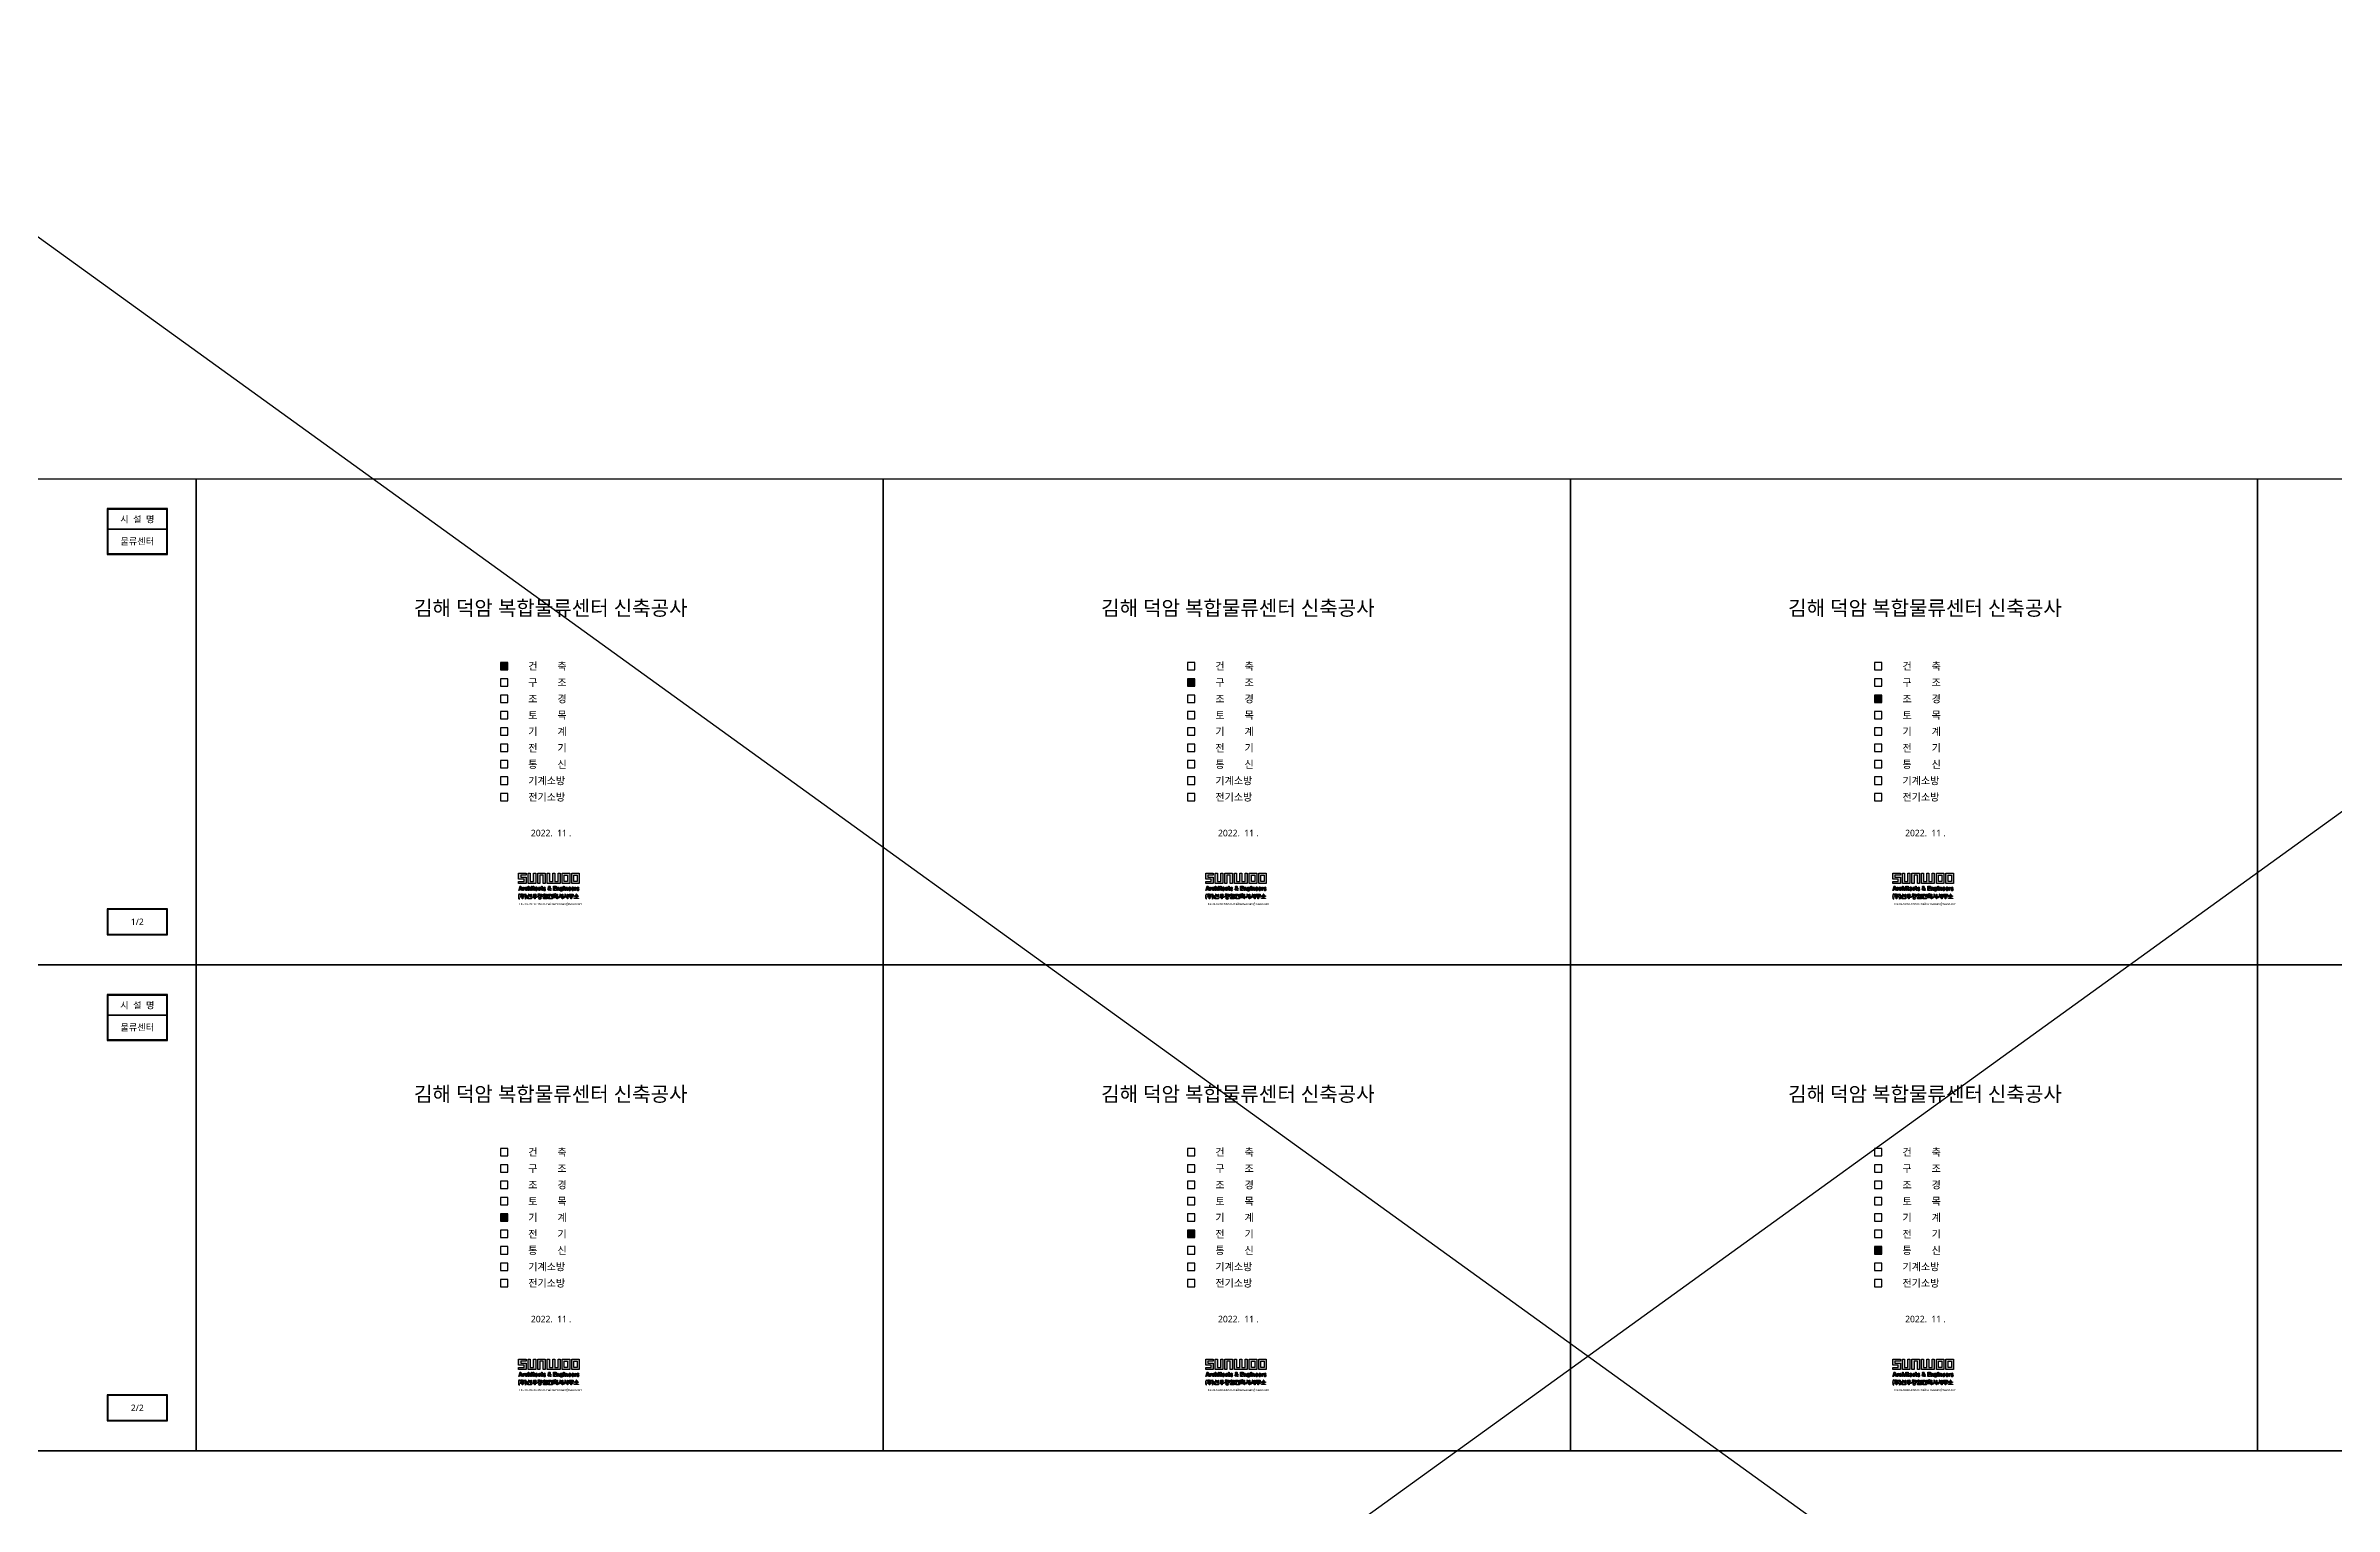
# Model space of a CAD drawing. Header units: millimetres. Extents: x 9953664 to 12293390, y 890820 to 1568026.
# Drawn here: x 10234225 to 10513995, y 1211050 to 1389538 of the extents above; entities that cross this region are included whole.
import ezdxf
from ezdxf.enums import TextEntityAlignment as Align

# ---------------------------------------------------------------- set-up
doc = ezdxf.new("R2010")
doc.units = ezdxf.units.MM
doc.header["$LTSCALE"] = 200
doc.layers.get('DEFPOINTS').update_dxf_attribs({"color": 171})
for name, color, linetype in [('A1', 6, 'Continuous'), ('SASAC 도면번호', 6, 'Continuous'), ('text', 3, 'Continuous'), ('TIT', 7, 'Continuous')]:
    doc.layers.add(name, color=color, linetype=linetype)
doc.styles.add('CGS', font='cgse', dxfattribs={"bigfont": 'cgs'})
doc.styles.add('나눔바른고딕', font='')
doc.styles.get('나눔바른고딕').set_extended_font_data('NanumBarunGothic')

# ---------------------------------------------------------------- blocks, each defined once
blk = doc.blocks.new('A$C43CE3710')
at = {"layer": 'A1'}
h = blk.add_hatch(color=164, dxfattribs=at)
h.dxf.hatch_style = 1
h.paths.add_polyline_path([(34767, 10097), (36861, 10097), (36861, 6171), (34767, 6171)], flags=16)
h.paths.add_polyline_path([(33459, 11406), (38170, 11406), (38170, 4862), (33459, 4862)])
h.paths.add_polyline_path([(28747, 10097), (30841, 10097), (30841, 6171), (28747, 6171)], flags=16)
h.paths.add_polyline_path([(27439, 11406), (32150, 11406), (32150, 4862), (27439, 4862)])
h.paths.add_polyline_path([(18060, 11406), (19369, 11406), (19369, 6171), (21441, 6171), (21441, 11406), (22749, 11406), (22749, 6171), (24821, 6171), (24821, 11406), (26130, 11406), (26130, 4862), (18060, 4862)])
h.paths.add_polyline_path([(12040, 4862), (12040, 11406), (16751, 11406), (16751, 4862), (15442, 4862), (15442, 10097), (13349, 10097), (13349, 4862)])
h.paths.add_polyline_path([(6020, 11406), (7329, 11406), (7329, 6171), (9423, 6171), (9423, 11406), (10731, 11406), (10731, 4862), (6020, 4862)])
h.paths.add_polyline_path([(0, 11406), (4711, 11406), (4711, 10097), (1309, 10097), (1309, 8788), (4711, 8788), (4711, 4862), (0, 4862), (0, 6171), (3403, 6171), (3403, 7479), (0, 7479)])
h = blk.add_hatch(color=252, dxfattribs=at)
h.dxf.hatch_style = 1
h.paths.add_polyline_path([(1448, 3097), (881, 3097), (52, 480), (555, 480), (721, 1003), (1607, 1003), (1773, 480), (2276, 480)])
h.paths.add_polyline_path([(873, 1483), (1164, 2403), (1455, 1483)], flags=16)
h.paths.add_polyline_path([(3644, 1924), (3644, 2458, 0.39079318), (3083, 2079), (3083, 2399), (2647, 2399), (2647, 480), (3083, 480), (3083, 1475, -0.48532001)])
h.paths.add_polyline_path([(5320, 2203, 0.24972359), (4774, 2464, 0.23418336), (4266, 2233, 0.16477702), (3989, 1439, 0.17273256), (4229, 676, 0.24203289), (4774, 414, 0.225337), (5320, 694, 0.09263325), (5526, 1178), (5121, 1178, -0.08651971), (5017, 970, -0.23828595), (4774, 846, -0.24030148), (4570, 965, -0.12391955), (4469, 1424, -0.14389496), (4589, 1884, -0.24232051), (4774, 2014, -0.20512917), (5012, 1919, -0.07566325), (5109, 1745), (5528, 1745, 0.10173738)])
h.paths.add_polyline_path([(7489, 1832), (7489, 480), (7053, 480), (7053, 1715, 0.49154519), (6669, 1982, 0.30989887), (6399, 1567), (6399, 480), (5963, 480), (5963, 3097), (6399, 3097), (6399, 2151, -0.79372345)])
h.paths.add_polyline_path([(8536, 2399), (8100, 2399), (8100, 480), (8536, 480)])
h.paths.add_polyline_path([(8536, 3097), (8100, 3097), (8100, 2617), (8536, 2617)])
h.paths.add_polyline_path([(9954, 2421), (9649, 2421), (9649, 3097), (9212, 3097), (9212, 2421), (8973, 2421), (8973, 2072), (9212, 2072), (9212, 959, 0.49773156), (9954, 432), (9954, 813, -0.55484251), (9649, 1003), (9649, 2072), (9954, 2072)])
h.paths.add_polyline_path([(11673, 2203, 0.24972359), (11128, 2464, 0.23418336), (10620, 2233, 0.16477702), (10343, 1439, 0.17273256), (10583, 676, 0.24203289), (11128, 414, 0.225337), (11673, 694, 0.06770676), (11842, 1041), (11416, 1041, -0.03119568), (11370, 970, -0.23828595), (11128, 846, -0.24030148), (10924, 965, -0.0918657), (10827, 1303), (11903, 1303, 0.19272497)])
h.paths.add_polyline_path([(11365, 1919, -0.11258812), (11489, 1652), (10847, 1652, -0.08738837), (10965, 1919, -0.19852825), (11128, 2014, -0.20512917)], flags=16)
h.paths.add_polyline_path([(13611, 2203, 0.24972359), (13066, 2464, 0.23418336), (12558, 2233, 0.16477702), (12281, 1439, 0.17273256), (12521, 676, 0.24203289), (13066, 414, 0.225337), (13611, 694, 0.09263325), (13818, 1178), (13412, 1178, -0.08651971), (13308, 970, -0.23828595), (13066, 846, -0.24030148), (12862, 965, -0.12391955), (12761, 1424, -0.14389496), (12881, 1884, -0.24232051), (13066, 2014, -0.20512917), (13303, 1919, -0.07566325), (13400, 1745), (13820, 1745, 0.10173738)])
h.paths.add_polyline_path([(15079, 2421), (14773, 2421), (14773, 3097), (14337, 3097), (14337, 2421), (14097, 2421), (14097, 2072), (14337, 2072), (14337, 959, 0.49773156), (15079, 432), (15079, 813, -0.55484251), (14773, 1003), (14773, 2072), (15079, 2072)])
h.paths.add_polyline_path([(16226, 2464, 0.30095953), (15601, 2067, 0.29674977), (15701, 1439, 0.08775406), (16003, 1282), (16477, 1152, -0.66792302), (16513, 871, -0.27917258), (16019, 883, -0.31504862), (15932, 1095), (15466, 1095, 0.32248309), (15920, 480, 0.18640092), (16622, 480, 0.27462993), (17016, 1003, 0.36496165), (16567, 1616), (16072, 1758, -0.67946351), (16048, 2016, -0.29598407), (16481, 1971, -0.26431808), (16543, 1815), (16980, 1815, 0.37920288)])
h.paths.add_polyline_path([(19860, 2528, 1.07265679), (18695, 2528, 0.12743598), (18904, 1966, 0.14414264), (18490, 1541, 0.85879956), (19707, 642, 0.01397692), (19781, 710), (19942, 480), (20474, 480), (20065, 1062, 0.11799367), (20324, 1854), (19928, 1854, -0.08565869), (19818, 1414), (19493, 1876, 0.24595207)])
h.paths.add_polyline_path([(19274, 2189), (19148, 2368, -0.19347712), (19151, 2667, -0.56799569), (19436, 2667, -0.35312605), (19357, 2269)], flags=16)
h.paths.add_polyline_path([(19134, 1637), (19550, 1040, 0.00203643), (19403, 917, -0.38091122), (18940, 980, -0.37397785), (19003, 1517)], flags=16)
h.paths.add_polyline_path([(23570, 2072), (22457, 2072), (22457, 2617), (23657, 2617), (23657, 3097), (21977, 3097), (21977, 480), (23657, 480), (23657, 916), (22457, 916), (22457, 1636), (23570, 1636)])
h.paths.add_polyline_path([(24838, 1982, -0.49154519), (25222, 1715), (25222, 480), (25658, 480), (25658, 1832, 0.79372345), (24568, 2151), (24568, 2421), (24132, 2421), (24132, 480), (24568, 480), (24568, 1567, -0.30989887)])
h.paths.add_polyline_path([(26315, 2226, 0.31359213), (26308, 837, 0.50092773), (27252, 843), (27310, 916), (27310, 728, -0.65970425), (26618, 523), (26136, 523, 0.3129269), (26646, 32, 0.28204385), (27586, 310, 0.18965059), (27746, 775), (27746, 2421), (27310, 2421), (27310, 2110, 0.58138937)])
h.paths.add_polyline_path([(27175, 1882, -0.31781328), (27175, 1174, -0.49640213), (26649, 1178, -0.25488513), (26649, 1879, -0.48857146)], flags=16)
h.paths.add_polyline_path([(28761, 3097), (28325, 3097), (28325, 2617), (28761, 2617)])
h.paths.add_polyline_path([(28761, 2399), (28325, 2399), (28325, 480), (28761, 480)])
h.paths.add_polyline_path([(30892, 1832), (30892, 480), (30455, 480), (30455, 1715, 0.49154519), (30071, 1982, 0.30989887), (29801, 1567), (29801, 480), (29365, 480), (29365, 2421), (29801, 2421), (29801, 2151, -0.79372345)])
h.paths.add_polyline_path([(32656, 2203, 0.24972359), (32111, 2464, 0.23418336), (31602, 2233, 0.16477702), (31325, 1439, 0.17273256), (31565, 676, 0.24203289), (32111, 414, 0.225337), (32656, 694, 0.06770676), (32825, 1041), (32399, 1041, -0.03119568), (32353, 970, -0.23828595), (32111, 846, -0.24030148), (31906, 965, -0.0918657), (31809, 1303), (32885, 1303, 0.19272497)])
h.paths.add_polyline_path([(31829, 1652, -0.08738837), (31948, 1919, -0.19852825), (32111, 2014, -0.20512917), (32348, 1919, -0.11258812), (32472, 1652)], flags=16)
h.paths.add_polyline_path([(34588, 2203, 0.24972359), (34043, 2464, 0.23418336), (33535, 2233, 0.16477702), (33258, 1439, 0.17273256), (33498, 676, 0.24203289), (34043, 414, 0.225337), (34588, 694, 0.06770676), (34757, 1041), (34331, 1041, -0.03119568), (34285, 970, -0.23828595), (34043, 846, -0.24030148), (33839, 965, -0.0918657), (33742, 1303), (34818, 1303, 0.19272497)])
h.paths.add_polyline_path([(33762, 1652, -0.08738837), (33880, 1919, -0.19852825), (34043, 2014, -0.20512917), (34280, 1919, -0.11258812), (34404, 1652)], flags=16)
h.paths.add_polyline_path([(36295, 1924), (36295, 2458, 0.39079318), (35734, 2079), (35734, 2399), (35298, 2399), (35298, 480), (35734, 480), (35734, 1475, -0.48532001)])
h.paths.add_polyline_path([(37686, 1616), (37192, 1758, -0.67946351), (37167, 2016, -0.29598407), (37601, 1971, -0.26431808), (37663, 1815), (38100, 1815, 0.37920288), (37345, 2464, 0.30095953), (36720, 2067, 0.29674977), (36820, 1439, 0.08775406), (37123, 1282), (37597, 1152, -0.66792302), (37633, 871, -0.27917258), (37139, 883, -0.31504862), (37052, 1095), (36586, 1095, 0.32248309), (37039, 480, 0.18640092), (37741, 480, 0.27462993), (38136, 1003, 0.36496165)])
at = {"layer": 'A1', "color": 252}
blk.add_line((881, 3097), (52, 480), dxfattribs=at)
at = {"layer": 'A1', "color": 164}
for points in [[(0, 11406), (4711, 11406), (4711, 10097), (1309, 10097), (1309, 8788), (4711, 8788), (4711, 4862), (0, 4862), (0, 6171), (3403, 6171), (3403, 7479), (0, 7479)], [(6020, 11406), (7329, 11406), (7329, 6171), (9423, 6171), (9423, 11406), (10731, 11406), (10731, 4862), (6020, 4862)], [(12040, 4862), (12040, 11406), (16751, 11406), (16751, 4862), (15442, 4862), (15442, 10097), (13349, 10097), (13349, 4862)], [(18060, 11406), (19369, 11406), (19369, 6171), (21441, 6171), (21441, 11406), (22749, 11406), (22749, 6171), (24821, 6171), (24821, 11406), (26130, 11406), (26130, 4862), (18060, 4862)], [(27439, 11406), (32150, 11406), (32150, 4862), (27439, 4862)], [(28747, 10097), (30841, 10097), (30841, 6171), (28747, 6171)], [(33459, 11406), (38170, 11406), (38170, 4862), (33459, 4862)], [(34767, 10097), (36861, 10097), (36861, 6171), (34767, 6171)]]:
    blk.add_lwpolyline(points, close=True, dxfattribs=at)
at = {"layer": 'A1', "color": 252}
for points in [[(52, 480), (881, 3097), (1448, 3097), (2276, 480), (1773, 480), (1607, 1003), (721, 1003), (555, 480)], [(1164, 2403), (873, 1483), (1455, 1483)], [(8100, 3097), (8536, 3097), (8536, 2617), (8100, 2617)], [(8100, 2399), (8536, 2399), (8536, 480), (8100, 480)], [(21977, 3097), (23657, 3097), (23657, 2617), (22457, 2617), (22457, 2072), (23570, 2072), (23570, 1636), (22457, 1636), (22457, 916), (23657, 916), (23657, 480), (21977, 480)], [(28325, 3097), (28761, 3097), (28761, 2617), (28325, 2617)], [(28325, 2399), (28761, 2399), (28761, 480), (28325, 480)]]:
    blk.add_lwpolyline(points, close=True, dxfattribs=at)
for points in [[(2647, 2399), (3083, 2399), (3083, 2079, -0.39079318), (3644, 2458), (3644, 1924, 0.48001727), (3083, 1483), (3083, 480), (2647, 480)], [(5109, 1745, 0.07566325), (5012, 1919, 0.20512917), (4774, 2014, 0.19852825), (4611, 1919, 0.15640875), (4469, 1424, 0.12391955), (4570, 965, 0.24030148), (4774, 846, 0.23828595), (5017, 970, 0.08651971), (5121, 1178), (5526, 1178, -0.09263325), (5320, 694, -0.225337), (4774, 414, -0.24203289), (4229, 676, -0.17273256), (3989, 1439, -0.15522161), (4237, 2194, -0.25473928), (4774, 2464, -0.24972359), (5320, 2203, -0.10173738), (5528, 1745)], [(5963, 3097), (6399, 3097), (6399, 2151, -0.79372345), (7489, 1832), (7489, 480), (7053, 480), (7053, 1715, 0.49154519), (6669, 1982, 0.30989887), (6399, 1567), (6399, 480), (5963, 480)], [(8973, 2421), (9212, 2421), (9212, 3097), (9649, 3097), (9649, 2421), (9954, 2421), (9954, 2072), (9649, 2072), (9649, 1003, 0.55484251), (9954, 813), (9954, 432, -0.49773156), (9212, 959), (9212, 2072), (8973, 2072)], [(10343, 1439, 0.17273256), (10583, 676, 0.24203289), (11128, 414, 0.225337), (11673, 694, 0.06770676), (11842, 1041), (11416, 1041, -0.03119568), (11370, 970, -0.23828595), (11128, 846, -0.24030148), (10924, 965, -0.0918657), (10827, 1303), (11903, 1303, 0.19272497), (11673, 2203, 0.24972359), (11128, 2464, 0.25473928), (10591, 2194, 0.15522161)], [(13400, 1745, 0.07566325), (13303, 1919, 0.20512917), (13066, 2014, 0.19852825), (12903, 1919, 0.15640875), (12761, 1424, 0.12391955), (12862, 965, 0.24030148), (13066, 846, 0.23828595), (13308, 970, 0.08651971), (13412, 1178), (13818, 1178, -0.09263325), (13611, 694, -0.225337), (13066, 414, -0.24203289), (12521, 676, -0.17273256), (12281, 1439, -0.15522161), (12529, 2194, -0.25473928), (13066, 2464, -0.24972359), (13611, 2203, -0.10173738), (13820, 1745)], [(14097, 2421), (14337, 2421), (14337, 3097), (14773, 3097), (14773, 2421), (15079, 2421), (15079, 2072), (14773, 2072), (14773, 1003, 0.55484251), (15079, 813), (15079, 432, -0.49773156), (14337, 959), (14337, 2072), (14097, 2072)], [(16543, 1815), (16980, 1815, 0.37920288), (16226, 2464, 0.2988451), (15603, 2072, 0.29918144), (15701, 1439, 0.08775406), (16003, 1282), (16477, 1152, -0.66792302), (16513, 871, -0.27917258), (16019, 883, -0.31504862), (15932, 1095), (15466, 1095, 0.32248309), (15920, 480, 0.18640092), (16622, 480, 0.27462993), (17016, 1003, 0.36496165), (16567, 1616), (16072, 1758, -0.67946351), (16048, 2016, -0.29598407), (16481, 1971, -0.26431808)], [(19148, 2368, -0.19347712), (19151, 2667, -0.56799569), (19436, 2667, -0.35312605), (19357, 2269), (19274, 2189)], [(24132, 2421), (24568, 2421), (24568, 2151, -0.79372345), (25658, 1832), (25658, 480), (25222, 480), (25222, 1715, 0.49154519), (24838, 1982, 0.30989887), (24568, 1567), (24568, 480), (24132, 480)], [(26649, 1879, 0.25488513), (26649, 1178, 0.49640213), (27175, 1174, 0.31781328), (27175, 1882, 0.48857146)], [(29365, 2421), (29801, 2421), (29801, 2151, -0.79372345), (30892, 1832), (30892, 480), (30455, 480), (30455, 1715, 0.49154519), (30071, 1982, 0.30989887), (29801, 1567), (29801, 480), (29365, 480)], [(31325, 1439, 0.17273256), (31565, 676, 0.24203289), (32111, 414, 0.225337), (32656, 694, 0.06770676), (32825, 1041), (32399, 1041, -0.03119568), (32353, 970, -0.23828595), (32111, 846, -0.24030148), (31906, 965, -0.0918657), (31809, 1303), (32885, 1303, 0.19272497), (32656, 2203, 0.24972359), (32111, 2464, 0.25473928), (31573, 2194, 0.15522161)], [(33258, 1439, 0.17273256), (33498, 676, 0.24203289), (34043, 414, 0.225337), (34588, 694, 0.06770676), (34757, 1041), (34331, 1041, -0.03119568), (34285, 970, -0.23828595), (34043, 846, -0.24030148), (33839, 965, -0.0918657), (33742, 1303), (34818, 1303, 0.19272497), (34588, 2203, 0.24972359), (34043, 2464, 0.25473928), (33506, 2194, 0.15522161)], [(35298, 2399), (35734, 2399), (35734, 2079, -0.39079318), (36295, 2458), (36295, 1924, 0.48001727), (35734, 1483), (35734, 480), (35298, 480)], [(37663, 1815), (38100, 1815, 0.37920288), (37345, 2464, 0.2988451), (36722, 2072, 0.29918144), (36820, 1439, 0.08775406), (37123, 1282), (37597, 1152, -0.66792302), (37633, 871, -0.27917258), (37139, 883, -0.31504862), (37052, 1095), (36586, 1095, 0.32248309), (37039, 480, 0.18640092), (37741, 480, 0.27462993), (38136, 1003, 0.36496165), (37686, 1616), (37192, 1758, -0.67946351), (37167, 2016, -0.29598407), (37601, 1971, -0.26431808)]]:
    blk.add_lwpolyline(points, format="xyb", close=True, dxfattribs=at)
for points in [[(11128, 2014, 0.19852825), (10965, 1919, 0.08738837), (10847, 1652), (11489, 1652, 0.11258812), (11365, 1919, 0.20512917), (11128, 2014)], [(19493, 1876), (19818, 1414, 0.08565869), (19928, 1854), (20324, 1854, -0.11799367), (20065, 1062), (20474, 480), (19942, 480), (19781, 710, -0.01397692), (19707, 642, -0.86197512), (18493, 1546, -0.14278561), (18904, 1966, -0.12743598), (18695, 2528, -1.07265679), (19860, 2528, -0.24595207), (19493, 1876)], [(19134, 1637), (19003, 1517, 0.37397785), (18940, 980, 0.38091122), (19403, 917, -0.00203643), (19550, 1040, -0.00203643)], [(27746, 775, -0.18965059), (27586, 310, -0.28204385), (26646, 32, -0.3129269), (26136, 523), (26618, 523, 0.65970425), (27310, 728), (27310, 916), (27224, 808, -0.47755789), (26308, 837, -0.31359213), (26315, 2226, -0.58138937), (27310, 2110), (27310, 2421), (27746, 2421), (27746, 759)], [(32111, 2014, 0.19852825), (31948, 1919, 0.08738837), (31829, 1652), (32472, 1652, 0.11258812), (32348, 1919, 0.20512917), (32111, 2014)], [(34043, 2014, 0.19852825), (33880, 1919, 0.08738837), (33762, 1652), (34404, 1652, 0.11258812), (34280, 1919, 0.20512917), (34043, 2014)]]:
    blk.add_lwpolyline(points, format="xyb", dxfattribs=at)
blk.add_lwpolyline([(19550, 1040), (19134, 1637)], dxfattribs=at)
blk = doc.blocks.new('A$C3F243212')
at = {"layer": 'A1'}
h = blk.add_hatch(color=164, dxfattribs=at)
h.dxf.hatch_style = 1
h.paths.add_polyline_path([(35429, 4372), (36596, 4372), (36596, 5266), (36967, 5266), (36967, 4372), (38134, 4372), (38134, 4001), (35429, 4001)])
h.paths.add_polyline_path([(32137, 5179), (34842, 5179), (34842, 4808), (33675, 4808), (33675, 3870), (33304, 3870), (33304, 4808), (32137, 4808)])
h.paths.add_polyline_path([(32595, 6444), (34384, 6444), (34384, 5942), (32595, 5942)], flags=16)
edge = h.paths.add_edge_path()
edge.add_line((32225, 6793), (34755, 6793))
edge.add_line((34755, 6793), (34755, 5789))
edge.add_arc((34537, 5789), 218, -90, 0, ccw=False)
edge.add_line((34537, 5571), (32443, 5571))
edge.add_arc((32443, 5789), 218, 180, 270, ccw=False)
edge.add_line((32225, 5789), (32225, 6793))
h.paths.add_polyline_path([(31110, 6793), (31481, 6793), (31481, 5768), (31851, 5768), (31851, 5397), (31481, 5397), (31481, 3870), (31110, 3870)])
h.paths.add_polyline_path([(27823, 6793), (28194, 6793), (28194, 5768), (28564, 5768), (28564, 5397), (28194, 5397), (28194, 3870), (27823, 3870)])
h.paths.add_polyline_path([(22296, 5571), (25000, 5571), (25000, 5200), (23834, 5200), (23834, 4873), (24913, 4873), (24913, 3870), (24542, 3870), (24542, 4524), (22383, 4524), (22383, 4873), (23463, 4873), (23463, 5200), (22296, 5200)])
edge = h.paths.add_edge_path()
edge.add_line((19229, 4904), (19600, 4904))
edge.add_line((19600, 4904), (19600, 4241))
edge.add_line((19600, 4241), (21646, 4241))
edge.add_line((21646, 4241), (21646, 3870))
edge.add_line((21646, 3870), (19459, 3870))
edge.add_arc((19459, 4100), 230, 179.229739, 270, ccw=False)
edge.add_line((19229, 4103), (19229, 4904))
edge = h.paths.add_edge_path(flags=16)
edge.add_arc((16626, 6022), 331, 0, 360)
h.paths.add_polyline_path([(17976, 6814), (18347, 6814), (18347, 6313), (18718, 6313), (18718, 5942), (18347, 5942), (18347, 5397), (17976, 5397)])
h.paths.add_polyline_path([(16319, 4524), (17976, 4524), (17976, 4241), (16319, 4241)], flags=16)
edge = h.paths.add_edge_path()
edge.add_line((15948, 5157), (16319, 5157))
edge.add_line((16319, 5157), (16319, 4873))
edge.add_line((16319, 4873), (17976, 4873))
edge.add_line((17976, 4873), (17976, 5157))
edge.add_line((17976, 5157), (18347, 5157))
edge.add_line((18347, 5157), (18347, 4088))
edge.add_arc((18129, 4088), 218, -90, 0, ccw=False)
edge.add_line((18129, 3870), (16166, 3870))
edge.add_arc((16166, 4088), 218, 180, 270, ccw=False)
edge.add_line((15948, 4088), (15948, 5157))
edge = h.paths.add_edge_path(flags=16)
edge.add_arc((13806, 4598), 550, 0, 360)
h.paths.add_polyline_path([(9160, 5048), (11864, 5048), (11864, 4677), (10697, 4677), (10697, 3848), (10326, 3848), (10326, 4677), (9160, 4677)])
edge = h.paths.add_edge_path(flags=17)
edge.add_arc((10512, 6112), 483, 0, 360)
edge = h.paths.add_edge_path()
edge.add_arc((10512, 6112), 854, 0, 360)
edge = h.paths.add_edge_path()
edge.add_line((6093, 4904), (6464, 4904))
edge.add_line((6464, 4904), (6464, 4241))
edge.add_line((6464, 4241), (8510, 4241))
edge.add_line((8510, 4241), (8510, 3870))
edge.add_line((8510, 3870), (6323, 3870))
edge.add_arc((6323, 4100), 230, 179.229739, 270, ccw=False)
edge.add_line((6093, 4103), (6093, 4904))
h.paths.add_polyline_path([(8118, 6814), (8489, 6814), (8489, 4808), (8118, 4808), (8118, 6045), (7579, 6045), (7579, 6416), (8118, 6416)])
h.paths.add_polyline_path([(1405, 5179), (4110, 5179), (4110, 4808), (2943, 4808), (2943, 3848), (2572, 3848), (2572, 4808), (1405, 4808)])
edge = h.paths.add_edge_path()
edge.add_arc((3942, 6001), 1263, 20.524959, 58.373257, ccw=False)
edge.add_arc((986, 5298), 4295, -15.471133, 15.471133, ccw=False)
edge.add_arc((4118, 4556), 1085, 296.64775, 338.153511, ccw=False)
edge.add_line((4604, 3586), (4604, 4064))
edge.add_arc((3725, 4825), 1163, 319.105231, 350.298234)
edge.add_arc((339, 5335), 4587, 351.145707, 368.854293)
edge.add_arc((3868, 5878), 1017, 9.207591, 43.58826)
edge.add_line((4604, 6579), (4604, 7076))
edge = h.paths.add_edge_path()
edge.add_arc((1573, 6001), 1263, 121.626743, 159.475041)
edge.add_arc((4529, 5298), 4295, 164.528867, 195.471133)
edge.add_arc((1397, 4556), 1085, 201.846489, 243.35225)
edge.add_line((911, 3586), (911, 4064))
edge.add_arc((1790, 4825), 1163, 189.701766, 220.894769, ccw=False)
edge.add_arc((5175, 5335), 4587, 171.145707, 188.854293, ccw=False)
edge.add_arc((1647, 5878), 1017, 136.41174, 170.792409, ccw=False)
edge.add_line((911, 6579), (911, 7076))
edge = h.paths.add_edge_path()
edge.add_line((36782, 6793), (36574, 6793))
edge.add_arc((35243, 6855), 1333, 328.518195, 357.323544, ccw=False)
edge.add_arc((35617, 6676), 922, 297.308443, 325.851326, ccw=False)
edge.add_arc((35402, 7130), 1423, 276.360588, 296.605063, ccw=False)
edge.add_line((35560, 5715), (35560, 5312))
edge.add_arc((35401, 7004), 1699, 275.359698, 296.3251)
edge.add_arc((35578, 6701), 1349, 295.298055, 314.009206)
edge.add_arc((35465, 6837), 1525, 313.511253, 329.655636)
edge.add_arc((38098, 6837), 1525, 210.344364, 226.488747)
edge.add_arc((37985, 6701), 1349, 225.990794, 244.701945)
edge.add_arc((38162, 7004), 1699, 243.6749, 264.640302)
edge.add_line((38003, 5312), (38003, 5715))
edge.add_arc((38161, 7130), 1423, 243.394937, 263.639412, ccw=False)
edge.add_arc((37947, 6676), 922, 214.148674, 242.691557, ccw=False)
edge.add_arc((38320, 6855), 1333, 182.676456, 211.481805, ccw=False)
edge.add_line((36989, 6793), (36782, 6793))
edge = h.paths.add_edge_path()
edge.add_line((29801, 6793), (30008, 6793))
edge.add_arc((34281, 6633), 4275, 177.860545, 188.386023)
edge.add_arc((32355, 6189), 2312, 184.442843, 200.649372)
edge.add_arc((30991, 5731), 875, 204.120327, 250.938571)
edge.add_line((30706, 4904), (30706, 4487))
edge.add_arc((30911, 5541), 1074, 224.041443, 258.9788, ccw=False)
edge.add_arc((31596, 6098), 1955, 203.321784, 221.801908, ccw=False)
edge.add_arc((28006, 6098), 1955, 318.198092, 336.678216, ccw=False)
edge.add_arc((28691, 5541), 1074, 281.0212, 315.958557, ccw=False)
edge.add_line((28897, 4487), (28897, 4904))
edge.add_arc((28611, 5731), 875, 289.061429, 335.879673)
edge.add_arc((27247, 6189), 2312, 339.350628, 355.557157)
edge.add_arc((25322, 6633), 4275, 351.613977, 362.139455)
edge.add_line((29594, 6793), (29801, 6793))
edge = h.paths.add_edge_path()
edge.add_line((26514, 6793), (26721, 6793))
edge.add_arc((30994, 6633), 4275, 177.860545, 188.386023)
edge.add_arc((29069, 6189), 2312, 184.442843, 200.649372)
edge.add_arc((27705, 5731), 875, 204.120327, 250.938571)
edge.add_line((27419, 4904), (27419, 4487))
edge.add_arc((27624, 5541), 1074, 224.041443, 258.9788, ccw=False)
edge.add_arc((28309, 6098), 1955, 203.321784, 221.801908, ccw=False)
edge.add_arc((24719, 6098), 1955, 318.198092, 336.678216, ccw=False)
edge.add_arc((25404, 5541), 1074, 281.0212, 315.958557, ccw=False)
edge.add_line((25610, 4487), (25610, 4904))
edge.add_arc((25324, 5731), 875, 289.061429, 335.879673)
edge.add_arc((23960, 6189), 2312, 339.350628, 355.557157)
edge.add_arc((22035, 6633), 4275, 351.613977, 362.139455)
edge.add_line((26307, 6793), (26514, 6793))
edge = h.paths.add_edge_path()
edge.add_line((23648, 6989), (23855, 6989))
edge.add_line((23855, 6989), (23855, 6771))
edge.add_line((23855, 6771), (24913, 6771))
edge.add_line((24913, 6771), (24913, 6400))
edge.add_line((24913, 6400), (23907, 6400))
edge.add_arc((24454, 6965), 787, 225.899058, 261.083533)
edge.add_arc((24929, 9875), 3735, 260.800472, 269.750969)
edge.add_line((24913, 6140), (24913, 5782))
edge.add_arc((24993, 11568), 5787, 262.447433, 269.210567, ccw=False)
edge.add_arc((24404, 6950), 1131, 228.0299, 261.246242, ccw=False)
edge.add_arc((22892, 6950), 1131, 278.753758, 311.9701, ccw=False)
edge.add_arc((22303, 11568), 5787, 270.789433, 277.552567, ccw=False)
edge.add_line((22383, 5782), (22383, 6140))
edge.add_arc((22367, 9875), 3735, 270.249031, 279.199528)
edge.add_arc((22842, 6965), 787, 278.916467, 314.100942)
edge.add_line((23389, 6400), (22383, 6400))
edge.add_line((22383, 6400), (22383, 6771))
edge.add_line((22383, 6771), (23441, 6771))
edge.add_line((23441, 6771), (23441, 6989))
edge.add_line((23441, 6989), (23648, 6989))
edge = h.paths.add_edge_path()
edge.add_arc((19186, 6888), 1637, 267.008533, 316.543254)
edge.add_line((20375, 5762), (21253, 5762))
edge.add_line((21253, 5762), (21253, 4808))
edge.add_line((21253, 4808), (21624, 4808))
edge.add_line((21624, 4808), (21624, 6814))
edge.add_line((21624, 6814), (21253, 6814))
edge.add_line((21253, 6814), (21253, 6133))
edge.add_line((21253, 6133), (20557, 6133))
edge.add_arc((18913, 6662), 1727, 342.157091, 365.076792)
edge.add_line((20633, 6814), (19145, 6814))
edge.add_line((19145, 6814), (19145, 6444))
edge.add_line((19145, 6444), (20222, 6444))
edge.add_arc((19451, 6485), 772, 302.494644, 356.956688, ccw=False)
edge.add_arc((19120, 7174), 1535, 269.276009, 299.079754, ccw=False)
edge.add_line((19101, 5640), (19101, 5253))
edge = h.paths.add_edge_path()
edge.add_line((16002, 6352), (15798, 6352))
edge.add_line((15798, 6352), (15798, 6701))
edge.add_line((15798, 6701), (16441, 6701))
edge.add_line((16441, 6701), (16441, 6989))
edge.add_line((16441, 6989), (16812, 6989))
edge.add_line((16812, 6989), (16812, 6701))
edge.add_line((16812, 6701), (17455, 6701))
edge.add_line((17455, 6701), (17455, 6352))
edge.add_line((17455, 6352), (17251, 6352))
edge.add_arc((16626, 6022), 706, -207.867354, 27.867354, ccw=False)
edge = h.paths.add_edge_path()
edge.add_line((13110, 5200), (12432, 5200))
edge.add_line((12432, 5200), (12432, 5571))
edge.add_line((12432, 5571), (13621, 5571))
edge.add_line((13621, 5571), (13621, 5881))
edge.add_line((13621, 5881), (13992, 5881))
edge.add_line((13992, 5881), (13992, 5571))
edge.add_line((13992, 5571), (15180, 5571))
edge.add_line((15180, 5571), (15180, 5200))
edge.add_line((15180, 5200), (14502, 5200))
edge.add_arc((13806, 4598), 920, -220.86639, 40.86639, ccw=False)
edge = h.paths.add_edge_path()
edge.add_line((13806, 6814), (15071, 6814))
edge.add_line((15071, 6814), (15071, 6444))
edge.add_line((15071, 6444), (14086, 6444))
edge.add_arc((14511, 6721), 508, 213.061376, 256.370124)
edge.add_arc((15032, 9801), 3631, 259.83716, 270.614952)
edge.add_line((15071, 6171), (15071, 5800))
edge.add_arc((15063, 10197), 4398, 260.754933, 270.102439, ccw=False)
edge.add_arc((14572, 7128), 1290, 233.567339, 260.396288, ccw=False)
edge.add_arc((13040, 7128), 1290, 279.603712, 306.432661, ccw=False)
edge.add_arc((12549, 10197), 4398, 269.897561, 279.245067, ccw=False)
edge.add_line((12541, 5800), (12541, 6171))
edge.add_arc((12580, 9801), 3631, 269.385048, 280.16284)
edge.add_arc((13101, 6721), 508, 283.629876, 326.938624)
edge.add_line((13527, 6444), (12541, 6444))
edge.add_line((12541, 6444), (12541, 6814))
edge.add_line((12541, 6814), (13806, 6814))
edge = h.paths.add_edge_path()
edge.add_line((6744, 6814), (6952, 6814))
edge.add_arc((9216, 6764), 2264, 178.710642, 196.493341)
edge.add_arc((7719, 6373), 720, 200.478151, 262.282075)
edge.add_line((7623, 5659), (7623, 5263))
edge.add_arc((7788, 6488), 1237, 235.866769, 262.309465, ccw=False)
edge.add_arc((7567, 6258), 923, 206.905168, 239.187129, ccw=False)
edge.add_arc((5920, 6258), 923, 300.812871, 333.094832, ccw=False)
edge.add_arc((5699, 6488), 1237, 277.690535, 304.133231, ccw=False)
edge.add_line((5865, 5263), (5865, 5659))
edge.add_arc((5768, 6373), 720, 277.717925, 339.521849)
edge.add_arc((4272, 6764), 2264, 343.506659, 361.289358)
edge.add_line((6536, 6814), (6744, 6814))
edge = h.paths.add_edge_path()
edge.add_line((2757, 6814), (4023, 6814))
edge.add_line((4023, 6814), (4023, 6444))
edge.add_line((4023, 6444), (3009, 6444))
edge.add_arc((3602, 6589), 610, 193.790716, 256.701549)
edge.add_arc((4048, 8509), 2581, 256.859557, 269.432154)
edge.add_line((4023, 5928), (4023, 5571))
edge.add_arc((4073, 9013), 3442, 257.990842, 269.155675, ccw=False)
edge.add_arc((3632, 6818), 1204, 223.391248, 256.789469, ccw=False)
edge.add_arc((1883, 6818), 1204, 283.210531, 316.608752, ccw=False)
edge.add_arc((1442, 9013), 3442, 270.844325, 282.009158, ccw=False)
edge.add_line((1492, 5571), (1492, 5928))
edge.add_arc((1467, 8509), 2581, 270.567846, 283.140443)
edge.add_arc((1913, 6589), 610, 283.298451, 346.209284)
edge.add_line((2506, 6444), (1492, 6444))
edge.add_line((1492, 6444), (1492, 6814))
edge.add_line((1492, 6814), (2757, 6814))
at = {"layer": 'A1', "color": 164}
for points in [[(911, 7076, 0.16666222), (390, 6444, 0.13583746), (390, 4152, 0.18310933), (911, 3586), (911, 4064, -0.13695186), (643, 4629, -0.07742242), (643, 6041, -0.15114951), (911, 6579)], [(4604, 7076, -0.16666222), (5125, 6444, -0.13583746), (5125, 4152, -0.18310933), (4604, 3586), (4604, 4064, 0.13695186), (4872, 4629, 0.07742242), (4872, 6041, 0.15114951), (4604, 6579)], [(6093, 4904), (6464, 4904), (6464, 4241), (8510, 4241), (8510, 3870), (6323, 3870, -0.4181566), (6093, 4103)], [(15948, 5157), (16319, 5157), (16319, 4873), (17976, 4873), (17976, 5157), (18347, 5157), (18347, 4088, -0.41421356), (18129, 3870), (16166, 3870, -0.41421356), (15948, 4088)], [(19229, 4904), (19600, 4904), (19600, 4241), (21646, 4241), (21646, 3870), (19459, 3870, -0.4181566), (19229, 4103)], [(32225, 6793), (34755, 6793), (34755, 5789, -0.41421356), (34537, 5571), (32443, 5571, -0.41421356), (32225, 5789)]]:
    blk.add_lwpolyline(points, format="xyb", close=True, dxfattribs=at)
for points in [[(1405, 5179), (4110, 5179), (4110, 4808), (2943, 4808), (2943, 3848), (2572, 3848), (2572, 4808), (1405, 4808)], [(8118, 6814), (8489, 6814), (8489, 4808), (8118, 4808), (8118, 6045), (7579, 6045), (7579, 6416), (8118, 6416)], [(9160, 5048), (11864, 5048), (11864, 4677), (10697, 4677), (10697, 3848), (10326, 3848), (10326, 4677), (9160, 4677)], [(16319, 4524), (17976, 4524), (17976, 4241), (16319, 4241)], [(17976, 6814), (18347, 6814), (18347, 6313), (18718, 6313), (18718, 5942), (18347, 5942), (18347, 5397), (17976, 5397)], [(22296, 5571), (25000, 5571), (25000, 5200), (23834, 5200), (23834, 4873), (24913, 4873), (24913, 3870), (24542, 3870), (24542, 4524), (22383, 4524), (22383, 4873), (23463, 4873), (23463, 5200), (22296, 5200)], [(27823, 6793), (28194, 6793), (28194, 5768), (28564, 5768), (28564, 5397), (28194, 5397), (28194, 3870), (27823, 3870)], [(31110, 6793), (31481, 6793), (31481, 5768), (31851, 5768), (31851, 5397), (31481, 5397), (31481, 3870), (31110, 3870)], [(32137, 5179), (34842, 5179), (34842, 4808), (33675, 4808), (33675, 3870), (33304, 3870), (33304, 4808), (32137, 4808)], [(32595, 6444), (34384, 6444), (34384, 5942), (32595, 5942)], [(35429, 4372), (36596, 4372), (36596, 5266), (36967, 5266), (36967, 4372), (38134, 4372), (38134, 4001), (35429, 4001)]]:
    blk.add_lwpolyline(points, close=True, dxfattribs=at)
for points in [[(2757, 6814), (1492, 6814), (1492, 6444), (2506, 6444, -0.28160921), (2054, 5995, -0.0549134), (1492, 5928), (1492, 5571, 0.04875435), (2158, 5646, 0.14676765), (2757, 5991)], [(2757, 6814), (4023, 6814), (4023, 6444), (3009, 6444, 0.28160921), (3461, 5995, 0.0549134), (4023, 5928), (4023, 5571, -0.04875435), (3357, 5646, -0.14676765), (2757, 5991)], [(6744, 6814), (6536, 6814, -0.07774775), (6443, 6121, -0.27640342), (5865, 5659), (5865, 5263, 0.11589274), (6393, 5465, 0.14179564), (6744, 5840, 0.34350848)], [(6744, 6814), (6952, 6814, 0.07774775), (7044, 6121, 0.27640342), (7623, 5659), (7623, 5263, -0.11589274), (7094, 5465, -0.14179564), (6744, 5840, -0.34350848)], [(13806, 6814), (12541, 6814), (12541, 6444), (13527, 6444, -0.19125202), (13221, 6227, -0.04706169), (12541, 6171), (12541, 5800, 0.04080882), (13256, 5857, 0.11760106), (13806, 6091, 0.50967659)], [(13806, 6814), (15071, 6814), (15071, 6444), (14086, 6444, 0.19125202), (14392, 6227, 0.04706169), (15071, 6171), (15071, 5800, -0.04080882), (14357, 5857, -0.11760106), (13806, 6091, -0.50967659)], [(20375, 5762, -0.21956567), (19101, 5253), (19101, 5640, 0.13078143), (19866, 5833, 0.24221205), (20222, 6444), (19145, 6444), (19145, 6814), (20633, 6814, -0.10034079), (20557, 6133, -0.10034079)], [(23648, 6989), (23441, 6989), (23441, 6771), (22383, 6771), (22383, 6400), (23389, 6400, -0.15473881), (22964, 6188, -0.03907378), (22383, 6140), (22383, 5782, 0.02951831), (23064, 5832, 0.14595705), (23648, 6109, 0.44124169)], [(23648, 6989), (23855, 6989), (23855, 6771), (24913, 6771), (24913, 6400), (23907, 6400, 0.15473881), (24332, 6188, 0.03907378), (24913, 6140), (24913, 5782, -0.02951831), (24232, 5832, -0.14595705), (23648, 6109, -0.44124169)], [(26514, 6793), (26307, 6793, -0.04595838), (26264, 6010, -0.07083243), (26123, 5373, -0.20717306), (25610, 4904), (25610, 4487, 0.15363493), (26176, 4795, 0.08080997), (26514, 5324, 0.28772262)], [(26514, 6793), (26721, 6793, 0.04595838), (26764, 6010, 0.07083243), (26906, 5373, 0.20717306), (27419, 4904), (27419, 4487, -0.15363493), (26852, 4795, -0.08080997), (26514, 5324, -0.28772262)], [(29801, 6793), (29594, 6793, -0.04595838), (29551, 6010, -0.07083243), (29410, 5373, -0.20717306), (28897, 4904), (28897, 4487, 0.15363493), (29463, 4795, 0.08080997), (29801, 5324, 0.28772262)], [(29801, 6793), (30008, 6793, 0.04595838), (30051, 6010, 0.07083243), (30192, 5373, 0.20717306), (30706, 4904), (30706, 4487, -0.15363493), (30139, 4795, -0.08080997), (29801, 5324, -0.28772262)], [(36782, 6793), (36574, 6793, -0.12635309), (36380, 6159, -0.12518975), (36040, 5857, -0.08856365), (35560, 5715), (35560, 5312, 0.09173486), (36155, 5481, 0.08182468), (36515, 5731, 0.07055991), (36782, 6066, 0.21671535)], [(36782, 6793), (36989, 6793, 0.12635309), (37183, 6159, 0.12518975), (37524, 5857, 0.08856365), (38003, 5715), (38003, 5312, -0.09173486), (37408, 5481, -0.08182468), (37048, 5731, -0.07055991), (36782, 6066, -0.21671535)]]:
    blk.add_lwpolyline(points, format="xyb", dxfattribs=at)
for points in [[(13110, 5200), (12432, 5200), (12432, 5571), (13621, 5571), (13621, 5881), (13992, 5881), (13992, 5571), (15180, 5571), (15180, 5200), (14502, 5200)], [(16002, 6352), (15798, 6352), (15798, 6701), (16441, 6701), (16441, 6989), (16812, 6989), (16812, 6701), (17455, 6701), (17455, 6352), (17251, 6352)], [(20557, 6133), (21253, 6133), (21253, 6814), (21624, 6814), (21624, 4808), (21253, 4808), (21253, 5762), (20375, 5762)]]:
    blk.add_lwpolyline(points, dxfattribs=at)
for centre, radius in [((10512, 6112), 854), ((10512, 6112), 483), ((13806, 4598), 550), ((16626, 6022), 331)]:
    blk.add_circle(centre, radius, dxfattribs=at)
for centre, radius, start, end in [((13806, 4598), 920, 139.13361, 40.86639), ((16626, 6022), 706, 152.132646, 27.867354)]:
    blk.add_arc(centre, radius, start, end, dxfattribs=at)
at = {"layer": 'A1', "style": 'CGS', "width": 0.85}
blk.add_text('TEL:02-6049-4355 E-mail:sunwooarc@naver.com', height=1308.69, dxfattribs=at).set_placement((628, 0))

msp = doc.modelspace()

# ---------------------------------------------------------------- hatches: boundary and pattern name
at = {"layer": 'TIT'}
h = msp.add_hatch(color=256, dxfattribs=at)
h.paths.add_polyline_path([(10290251, 1313722), (10289801, 1313272), (10290701, 1313272)])
h.paths.add_polyline_path([(10289801, 1314172), (10289801, 1313272), (10290251, 1313722)])
h.paths.add_polyline_path([(10290701, 1314172), (10290251, 1313722), (10290701, 1313272)])
h.paths.add_polyline_path([(10290701, 1314172), (10289801, 1314172), (10290251, 1313722)])
h = msp.add_hatch(color=256, dxfattribs=at)
h.paths.add_polyline_path([(10374251, 1311722), (10373801, 1311272), (10374701, 1311272)])
h.paths.add_polyline_path([(10373801, 1312172), (10373801, 1311272), (10374251, 1311722)])
h.paths.add_polyline_path([(10374701, 1312172), (10374251, 1311722), (10374701, 1311272)])
h.paths.add_polyline_path([(10374701, 1312172), (10373801, 1312172), (10374251, 1311722)])
h = msp.add_hatch(color=256, dxfattribs=at)
h.paths.add_polyline_path([(10458251, 1309722), (10457801, 1309272), (10458701, 1309272)])
h.paths.add_polyline_path([(10457801, 1310172), (10457801, 1309272), (10458251, 1309722)])
h.paths.add_polyline_path([(10458701, 1310172), (10458251, 1309722), (10458701, 1309272)])
h.paths.add_polyline_path([(10458701, 1310172), (10457801, 1310172), (10458251, 1309722)])
h = msp.add_hatch(color=256, dxfattribs=at)
h.paths.add_polyline_path([(10290251, 1246322), (10289801, 1245872), (10290701, 1245872)])
h.paths.add_polyline_path([(10289801, 1246772), (10289801, 1245872), (10290251, 1246322)])
h.paths.add_polyline_path([(10290701, 1246772), (10290251, 1246322), (10290701, 1245872)])
h.paths.add_polyline_path([(10290701, 1246772), (10289801, 1246772), (10290251, 1246322)])
h = msp.add_hatch(color=256, dxfattribs=at)
h.paths.add_polyline_path([(10374251, 1244322), (10373801, 1243872), (10374701, 1243872)])
h.paths.add_polyline_path([(10373801, 1244772), (10373801, 1243872), (10374251, 1244322)])
h.paths.add_polyline_path([(10374701, 1244772), (10374251, 1244322), (10374701, 1243872)])
h.paths.add_polyline_path([(10374701, 1244772), (10373801, 1244772), (10374251, 1244322)])
h = msp.add_hatch(color=256, dxfattribs=at)
h.paths.add_polyline_path([(10458251, 1242322), (10457801, 1241872), (10458701, 1241872)])
h.paths.add_polyline_path([(10457801, 1242772), (10457801, 1241872), (10458251, 1242322)])
h.paths.add_polyline_path([(10458701, 1242772), (10458251, 1242322), (10458701, 1241872)])
h.paths.add_polyline_path([(10458701, 1242772), (10457801, 1242772), (10458251, 1242322)])

# ---------------------------------------------------------------- linework, layer by layer
at = {"layer": 'DEFPOINTS'}
for p, q in [((10008550, 1336622), (10757760, 1336622)), ((10008550, 1217822), (10757760, 1217822))]:
    msp.add_line(p, q, dxfattribs=at)
at = {"layer": 'DEFPOINTS', "color": 8}
for points in [[(10168613, 1336622), (10252613, 1336622), (10252613, 1277222), (10168613, 1277222)], [(10252613, 1336622), (10336613, 1336622), (10336613, 1277222), (10252613, 1277222)], [(10336613, 1336622), (10420613, 1336622), (10420613, 1277222), (10336613, 1277222)], [(10420613, 1336622), (10504613, 1336622), (10504613, 1277222), (10420613, 1277222)], [(10504613, 1336622), (10588613, 1336622), (10588613, 1277222), (10504613, 1277222)], [(10168613, 1277222), (10252613, 1277222), (10252613, 1217822), (10168613, 1217822)], [(10252613, 1277222), (10336613, 1277222), (10336613, 1217822), (10252613, 1217822)], [(10336613, 1277222), (10420613, 1277222), (10420613, 1217822), (10336613, 1217822)], [(10420613, 1277222), (10504613, 1277222), (10504613, 1217822), (10420613, 1217822)], [(10504613, 1277222), (10588613, 1277222), (10588613, 1217822), (10504613, 1217822)]]:
    msp.add_lwpolyline(points, close=True, dxfattribs=at)
at = {"layer": 'SASAC 도면번호', "ltscale": 10}
for p, q in [((9953664, 890820), (10891863, 1568026)), ((9953664, 1568026), (10891863, 890820))]:
    msp.add_line(p, q, dxfattribs=at)
at = {"layer": 'TIT', "color": 8}
for points in [[(10241713, 1327374), (10249113, 1327374), (10249113, 1332974), (10241713, 1332974)], [(10241713, 1280871), (10249113, 1280871), (10249113, 1284071), (10241713, 1284071)], [(10241713, 1267974), (10249113, 1267974), (10249113, 1273574), (10241713, 1273574)], [(10241713, 1221471), (10249113, 1221471), (10249113, 1224671), (10241713, 1224671)]]:
    msp.add_lwpolyline(points, close=True, dxfattribs=at)
at = {"layer": 'TIT'}
for points in [[(10241813, 1330474), (10249013, 1330474), (10249013, 1332874), (10241813, 1332874)], [(10241813, 1327474), (10249013, 1327474), (10249013, 1330474), (10241813, 1330474)], [(10289801, 1313272), (10290701, 1313272), (10290701, 1314172), (10289801, 1314172)], [(10373801, 1311272), (10374701, 1311272), (10374701, 1312172), (10373801, 1312172)], [(10457801, 1309272), (10458701, 1309272), (10458701, 1310172), (10457801, 1310172)], [(10241813, 1271074), (10249013, 1271074), (10249013, 1273474), (10241813, 1273474)], [(10241813, 1268074), (10249013, 1268074), (10249013, 1271074), (10241813, 1271074)], [(10289801, 1245872), (10290701, 1245872), (10290701, 1246772), (10289801, 1246772)], [(10373801, 1243872), (10374701, 1243872), (10374701, 1244772), (10373801, 1244772)], [(10457801, 1241872), (10458701, 1241872), (10458701, 1242772), (10457801, 1242772)]]:
    msp.add_lwpolyline(points, close=True, dxfattribs=at)
at = {"layer": 'TIT', "color": 3}
for points in [[(10241813, 1327474), (10249013, 1327474), (10249013, 1332874), (10241813, 1332874)], [(10241813, 1280971), (10249013, 1280971), (10249013, 1283971), (10241813, 1283971)], [(10241813, 1268074), (10249013, 1268074), (10249013, 1273474), (10241813, 1273474)], [(10241813, 1221571), (10249013, 1221571), (10249013, 1224571), (10241813, 1224571)]]:
    msp.add_lwpolyline(points, close=True, dxfattribs=at)
at = {"layer": 'TIT', "color": 252}
for points in [[(10289801, 1311272), (10290701, 1311272), (10290701, 1312172), (10289801, 1312172)], [(10373801, 1313272), (10374701, 1313272), (10374701, 1314172), (10373801, 1314172)], [(10457801, 1313272), (10458701, 1313272), (10458701, 1314172), (10457801, 1314172)], [(10457801, 1311272), (10458701, 1311272), (10458701, 1312172), (10457801, 1312172)], [(10289801, 1309272), (10290701, 1309272), (10290701, 1310172), (10289801, 1310172)], [(10373801, 1309272), (10374701, 1309272), (10374701, 1310172), (10373801, 1310172)], [(10289801, 1307272), (10290701, 1307272), (10290701, 1308172), (10289801, 1308172)], [(10373801, 1307272), (10374701, 1307272), (10374701, 1308172), (10373801, 1308172)], [(10457801, 1307272), (10458701, 1307272), (10458701, 1308172), (10457801, 1308172)], [(10289801, 1305272), (10290701, 1305272), (10290701, 1306172), (10289801, 1306172)], [(10289801, 1303272), (10290701, 1303272), (10290701, 1304172), (10289801, 1304172)], [(10373801, 1305272), (10374701, 1305272), (10374701, 1306172), (10373801, 1306172)], [(10373801, 1303272), (10374701, 1303272), (10374701, 1304172), (10373801, 1304172)], [(10457801, 1305272), (10458701, 1305272), (10458701, 1306172), (10457801, 1306172)], [(10457801, 1303272), (10458701, 1303272), (10458701, 1304172), (10457801, 1304172)], [(10289801, 1301272), (10290701, 1301272), (10290701, 1302172), (10289801, 1302172)], [(10373801, 1301272), (10374701, 1301272), (10374701, 1302172), (10373801, 1302172)], [(10457801, 1301272), (10458701, 1301272), (10458701, 1302172), (10457801, 1302172)], [(10289801, 1299272), (10290701, 1299272), (10290701, 1300172), (10289801, 1300172)], [(10289801, 1297272), (10290701, 1297272), (10290701, 1298172), (10289801, 1298172)], [(10373801, 1299272), (10374701, 1299272), (10374701, 1300172), (10373801, 1300172)], [(10373801, 1297272), (10374701, 1297272), (10374701, 1298172), (10373801, 1298172)], [(10457801, 1299272), (10458701, 1299272), (10458701, 1300172), (10457801, 1300172)], [(10457801, 1297272), (10458701, 1297272), (10458701, 1298172), (10457801, 1298172)], [(10289801, 1253872), (10290701, 1253872), (10290701, 1254772), (10289801, 1254772)], [(10373801, 1253872), (10374701, 1253872), (10374701, 1254772), (10373801, 1254772)], [(10457801, 1253872), (10458701, 1253872), (10458701, 1254772), (10457801, 1254772)], [(10289801, 1251872), (10290701, 1251872), (10290701, 1252772), (10289801, 1252772)], [(10289801, 1249872), (10290701, 1249872), (10290701, 1250772), (10289801, 1250772)], [(10373801, 1251872), (10374701, 1251872), (10374701, 1252772), (10373801, 1252772)], [(10373801, 1249872), (10374701, 1249872), (10374701, 1250772), (10373801, 1250772)], [(10457801, 1251872), (10458701, 1251872), (10458701, 1252772), (10457801, 1252772)], [(10457801, 1249872), (10458701, 1249872), (10458701, 1250772), (10457801, 1250772)], [(10289801, 1247872), (10290701, 1247872), (10290701, 1248772), (10289801, 1248772)], [(10373801, 1247872), (10374701, 1247872), (10374701, 1248772), (10373801, 1248772)], [(10457801, 1247872), (10458701, 1247872), (10458701, 1248772), (10457801, 1248772)], [(10373801, 1245872), (10374701, 1245872), (10374701, 1246772), (10373801, 1246772)], [(10457801, 1245872), (10458701, 1245872), (10458701, 1246772), (10457801, 1246772)], [(10289801, 1243872), (10290701, 1243872), (10290701, 1244772), (10289801, 1244772)], [(10289801, 1241872), (10290701, 1241872), (10290701, 1242772), (10289801, 1242772)], [(10373801, 1241872), (10374701, 1241872), (10374701, 1242772), (10373801, 1242772)], [(10457801, 1243872), (10458701, 1243872), (10458701, 1244772), (10457801, 1244772)], [(10289801, 1239872), (10290701, 1239872), (10290701, 1240772), (10289801, 1240772)], [(10373801, 1239872), (10374701, 1239872), (10374701, 1240772), (10373801, 1240772)], [(10457801, 1239872), (10458701, 1239872), (10458701, 1240772), (10457801, 1240772)], [(10289801, 1237872), (10290701, 1237872), (10290701, 1238772), (10289801, 1238772)], [(10373801, 1237872), (10374701, 1237872), (10374701, 1238772), (10373801, 1238772)], [(10457801, 1237872), (10458701, 1237872), (10458701, 1238772), (10457801, 1238772)]]:
    msp.add_lwpolyline(points, close=True, dxfattribs=at)

# ---------------------------------------------------------------- block references
at = {"ltscale": 5, "xscale": 0.1939393939393727, "yscale": 0.1939393939393727, "zscale": 0.1939393939393727}
for name, p in [('A$C43CE3710', (10292038, 1286223)), ('A$C43CE3710', (10376038, 1286223)), ('A$C43CE3710', (10460038, 1286223)), ('A$C3F243212', (10291961, 1284535)), ('A$C3F243212', (10375961, 1284535)), ('A$C3F243212', (10459961, 1284535)), ('A$C43CE3710', (10292038, 1226823)), ('A$C43CE3710', (10376038, 1226823)), ('A$C43CE3710', (10460038, 1226823)), ('A$C3F243212', (10291961, 1225135)), ('A$C3F243212', (10375961, 1225135)), ('A$C3F243212', (10459961, 1225135))]:
    msp.add_blockref(name, p, dxfattribs=at)

# ---------------------------------------------------------------- texts
at = {"layer": 'text', "style": '나눔바른고딕'}
for s, height, p in [('시  설  명', 800, (10245413, 1331674)), ('물류센터', 800, (10245413, 1328974)), ('김해 덕암 복합물류센터 신축공사', 1800, (10295963, 1320822)), ('김해 덕암 복합물류센터 신축공사', 1800, (10379963, 1320822)), ('김해 덕암 복합물류센터 신축공사', 1800, (10463963, 1320822)), ('2022.  11 .', 800, (10296013, 1293322)), ('2022.  11 .', 800, (10380013, 1293322)), ('2022.  11 .', 800, (10464013, 1293322)), ('1/2', 800, (10245413, 1282471)), ('시  설  명', 800, (10245413, 1272274)), ('물류센터', 800, (10245413, 1269574)), ('김해 덕암 복합물류센터 신축공사', 1800, (10295963, 1261422)), ('김해 덕암 복합물류센터 신축공사', 1800, (10379963, 1261422)), ('김해 덕암 복합물류센터 신축공사', 1800, (10463963, 1261422)), ('2022.  11 .', 800, (10296013, 1233922)), ('2022.  11 .', 800, (10380013, 1233922)), ('2022.  11 .', 800, (10464013, 1233922)), ('2/2', 800, (10245413, 1223071))]:
    msp.add_text(s, height=height, dxfattribs=at).set_placement(p, align=Align.MIDDLE_CENTER)
for s, p in [('건        축', (10293209, 1313718)), ('구        조', (10377209, 1311718)), ('조        경', (10461209, 1309718)), ('기        계', (10293209, 1246318)), ('전        기', (10377209, 1244318)), ('통        신', (10461209, 1242318))]:
    msp.add_text(s, height=900, dxfattribs=at).set_placement(p, align=Align.MIDDLE_LEFT)
at = {"layer": 'TIT', "color": 252, "style": '나눔바른고딕'}
for s, p in [('구        조', (10293209, 1311718)), ('건        축', (10377209, 1313718)), ('구        조', (10461209, 1311718)), ('건        축', (10461209, 1313718)), ('조        경', (10293209, 1309718)), ('조        경', (10377209, 1309718)), ('토        목', (10293209, 1307718)), ('토        목', (10377209, 1307718)), ('토        목', (10461209, 1307718)), ('전        기', (10293209, 1303718)), ('기        계', (10293209, 1305718)), ('전        기', (10377209, 1303718)), ('기        계', (10377209, 1305718)), ('전        기', (10461209, 1303718)), ('기        계', (10461209, 1305718)), ('통        신', (10293209, 1301718)), ('통        신', (10377209, 1301718)), ('통        신', (10461209, 1301718)), ('전기소방', (10293209, 1297718)), ('기계소방', (10293209, 1299718)), ('전기소방', (10377209, 1297718)), ('기계소방', (10377209, 1299718)), ('전기소방', (10461209, 1297718)), ('기계소방', (10461209, 1299718)), ('건        축', (10293209, 1254318)), ('건        축', (10377209, 1254318)), ('건        축', (10461209, 1254318)), ('구        조', (10293209, 1252318)), ('조        경', (10293209, 1250318)), ('구        조', (10377209, 1252318)), ('조        경', (10377209, 1250318)), ('구        조', (10461209, 1252318)), ('조        경', (10461209, 1250318)), ('토        목', (10293209, 1248318)), ('토        목', (10377209, 1248318)), ('토        목', (10461209, 1248318)), ('기        계', (10377209, 1246318)), ('기        계', (10461209, 1246318)), ('통        신', (10293209, 1242318)), ('전        기', (10293209, 1244318)), ('통        신', (10377209, 1242318)), ('전        기', (10461209, 1244318)), ('기계소방', (10293209, 1240318)), ('기계소방', (10377209, 1240318)), ('기계소방', (10461209, 1240318)), ('전기소방', (10293209, 1238318)), ('전기소방', (10377209, 1238318)), ('전기소방', (10461209, 1238318))]:
    msp.add_text(s, height=900, dxfattribs=at).set_placement(p, align=Align.MIDDLE_LEFT)

doc.saveas('drawing.dxf')
